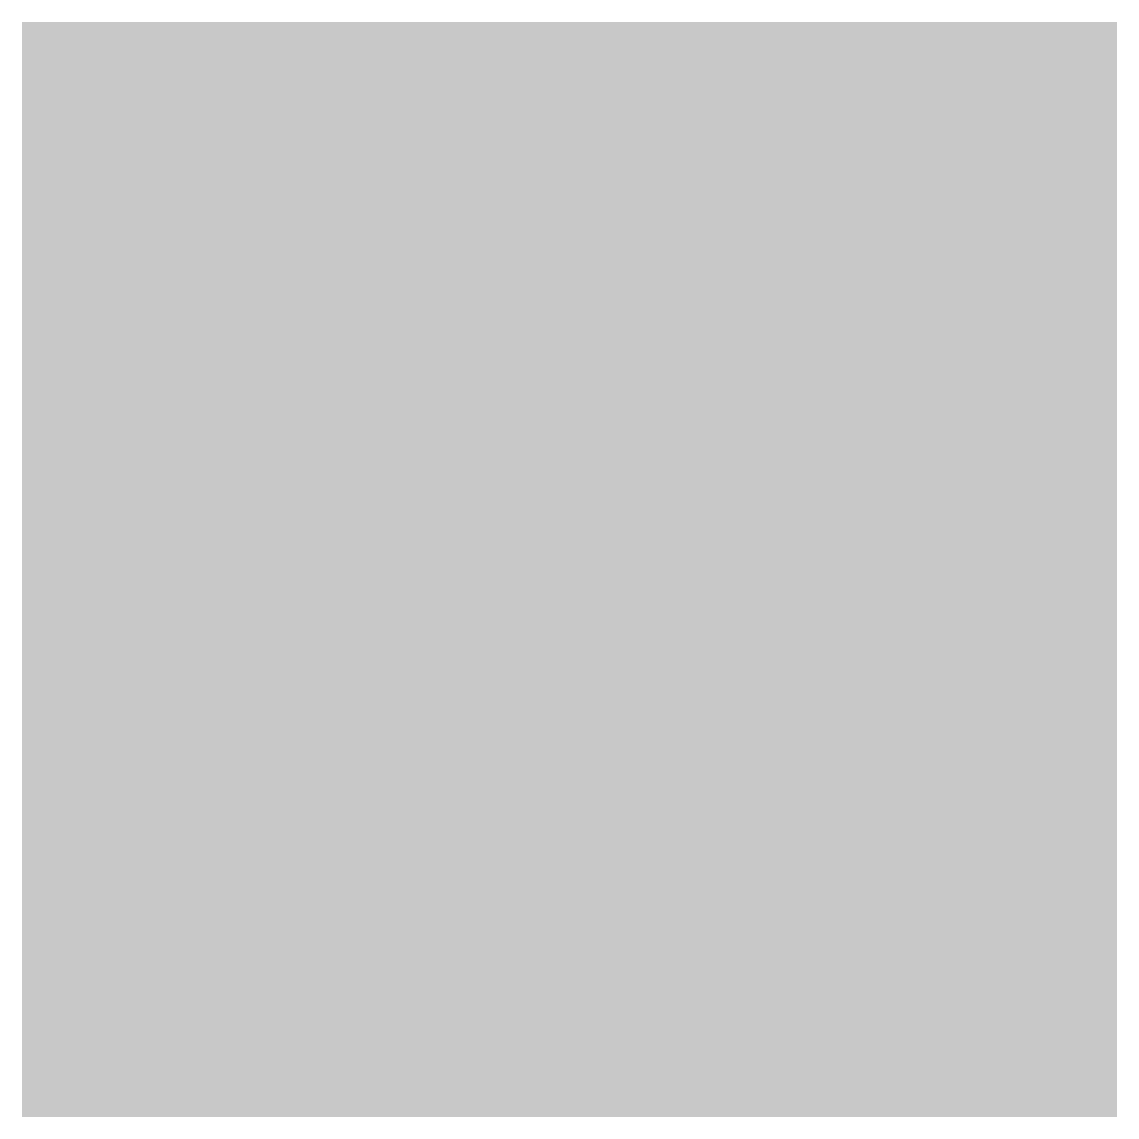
# Model space of a CAD drawing. Extents: x -0.045 to 0.045, y -0.045 to 0.045.
import ezdxf

# ---------------------------------------------------------------- set-up
doc = ezdxf.new("R2010")
doc.units = 0
doc.header["$MEASUREMENT"] = 0
doc.layers.add('FORM_INPUT', color=7, linetype='CONTINUOUS')

msp = doc.modelspace()

# ---------------------------------------------------------------- hatches: boundary and pattern name
at = {"layer": 'FORM_INPUT'}
h = msp.add_hatch(color=256, dxfattribs=at)
h.dxf.hatch_style = 1
h.paths.add_polyline_path([(0.045, 0.045), (-0.045, 0.045), (-0.045, -0.045), (0.045, -0.045)])

doc.saveas('drawing.dxf')
